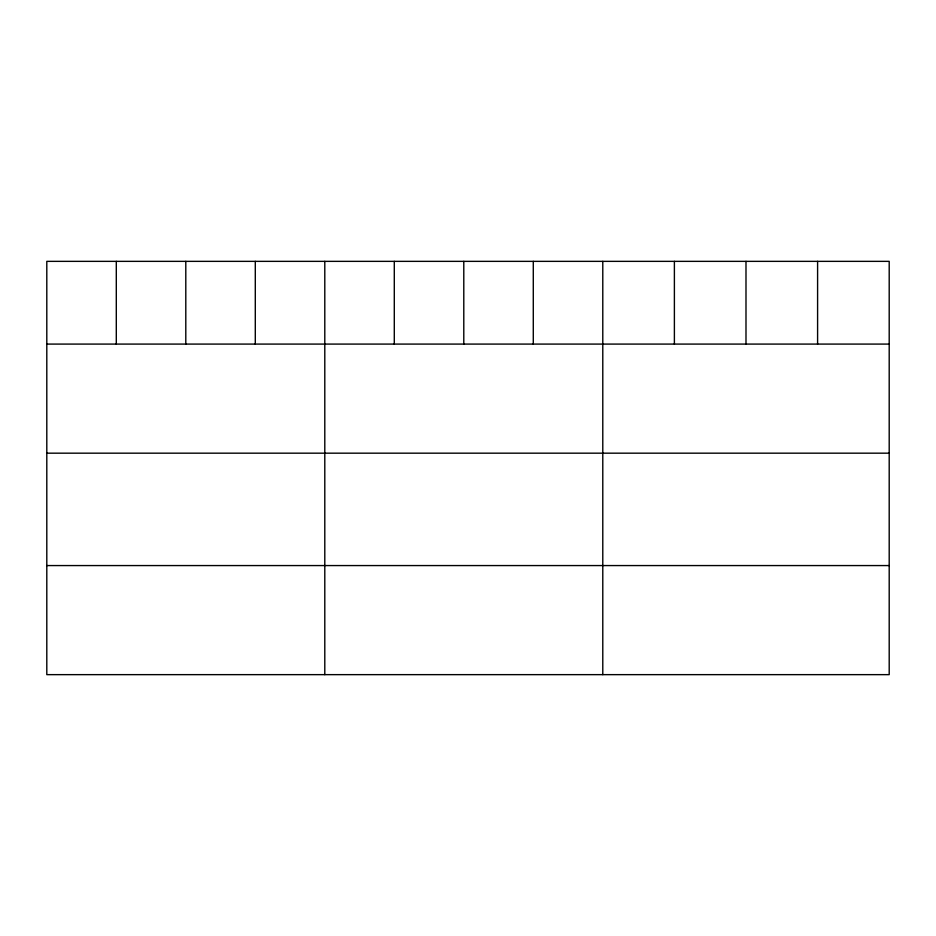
<?xml version="1.0" encoding="UTF-8"?>
<svg xmlns="http://www.w3.org/2000/svg" width="936" height="936" viewBox="0 0 936 936"><rect width="100%" height="100%" fill="white"/><g stroke="black" fill="none" stroke-linecap="round" stroke-linejoin="round"><path stroke-width="1.4" d="M889.2 344.085L889.2 674.645L46.8 674.645L46.8 261.355L889.2 261.355L889.2 344.085L46.8 344.085M46.8 453.176L889.2 453.176M46.8 565.566L889.2 565.566M817.596 261.355L817.596 344.085M745.992 261.355L745.992 344.085M674.388 261.355L674.388 344.085M602.784 261.355L602.784 674.645M533.286 261.355L533.286 344.085M463.788 261.355L463.788 344.085M394.29 261.355L394.29 344.085M324.792 261.355L324.792 674.645M255.294 261.355L255.294 344.085M185.796 261.355L185.796 344.085M116.298 261.355L116.298 344.085"/></g></svg>
